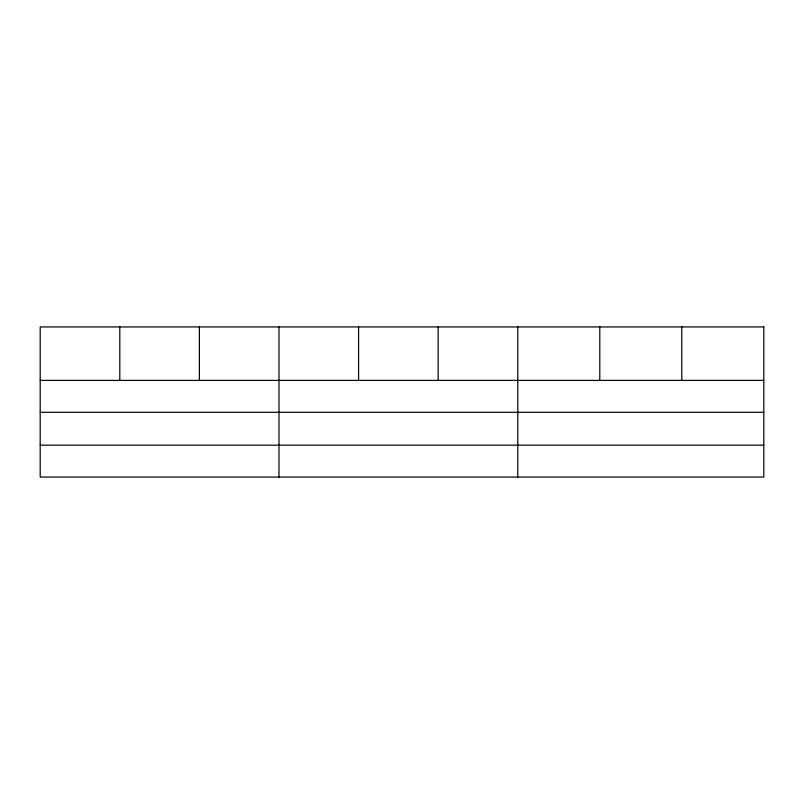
<?xml version="1.0" encoding="UTF-8"?>
<svg xmlns="http://www.w3.org/2000/svg" width="804" height="804" viewBox="0 0 804 804"><rect width="100%" height="100%" fill="white"/><g stroke="black" fill="none" stroke-linecap="round" stroke-linejoin="round"><path stroke-width="1.21" d="M40.2 380.403L763.8 380.403M40.2 412.301L763.8 412.301M40.2 445.165L763.8 445.165M681.792 326.937L681.792 380.403M599.784 326.937L599.784 380.403M517.776 326.937L517.776 477.063M438.18 326.937L438.18 380.403M358.584 326.937L358.584 380.403M278.988 326.937L278.988 477.063M199.392 326.937L199.392 380.403M119.796 326.937L119.796 380.403M763.8 326.937L40.2 326.937L40.2 477.063L763.8 477.063L763.8 326.937"/></g></svg>
